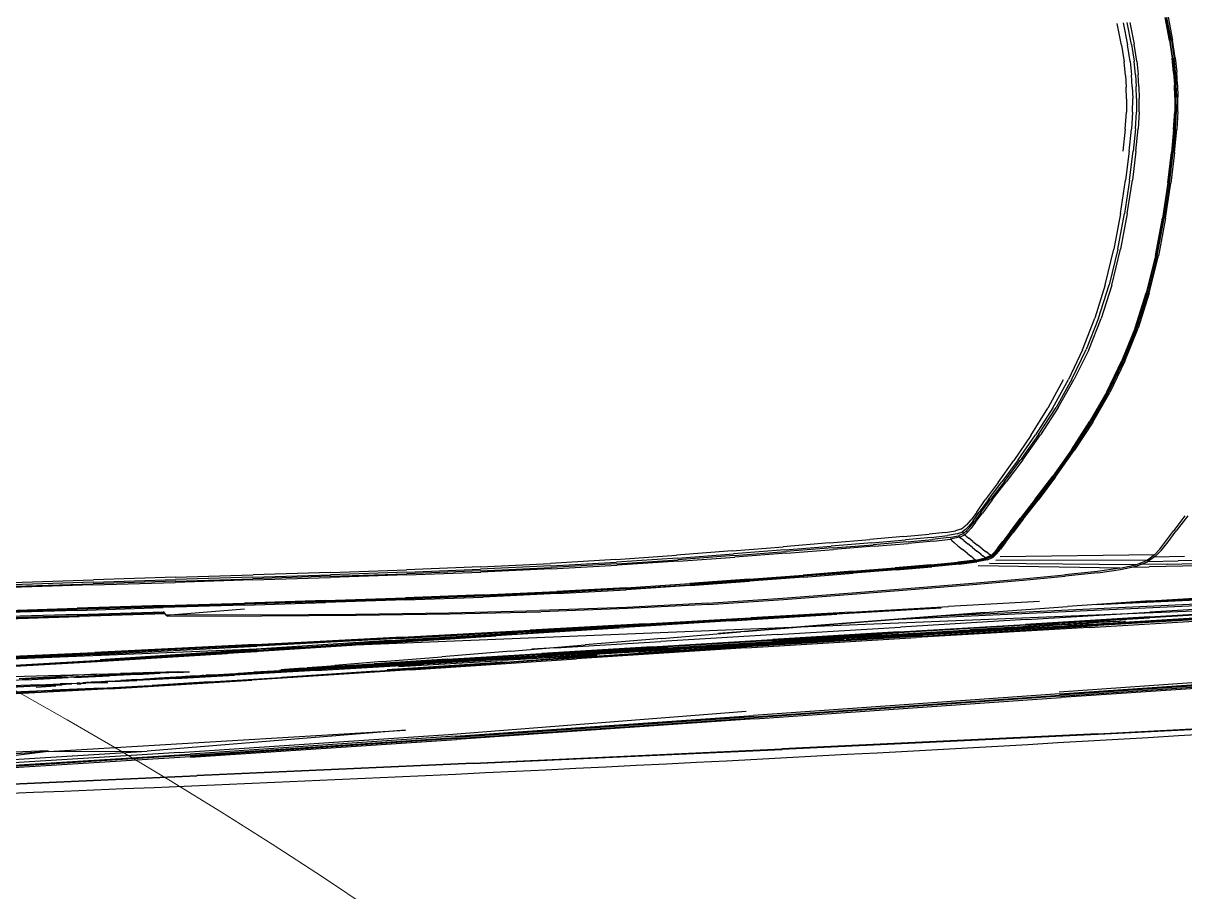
# Model space of a CAD drawing. Extents: x 526875 to 527530, y 3493038 to 3493574.
# Drawn here: x 527126.674 to 527131.111, y 3493321.855 to 3493325.173 of the extents above; entities that cross this region are included whole.
import ezdxf

# ---------------------------------------------------------------- set-up
doc = ezdxf.new("R2010")
doc.units = 0
doc.header["$LTSCALE"] = 2
doc.layers.get('0').update_dxf_attribs({"linetype": 'CONTINUOUS'})
doc.layers.add('L-WATER水景', color=5, linetype='CONTINUOUS')
doc.layers.add('W-_BOLLARD系船栓', color=4, linetype='CONTINUOUS')

# ---------------------------------------------------------------- blocks, each defined once
blk = doc.blocks.new('$matou$00000056')
at = {"color": 0, "linetype": 'Continuous'}
for p, q in [((403.5, 2039, 0), (-226, 2034.5, 0)), ((-225.5, 2034, 0), (404, 2038.6, 0)), ((404.7, 2037.4, 0), (-224.6, 2032.7, 0)), ((403.5, 2039, 0), (1074.4, 2040.2, 0)), ((1074.7, 2039.8, 0), (404, 2038.6, 0)), ((404.7, 2037.4, 0), (1075.2, 2038.8, 0)), ((1730.9, 2039.4, 0), (1074.4, 2040.2, 0)), ((1074.7, 2039.8, 0), (1731, 2039.1, 0)), ((1731.2, 2038.1, 0), (1075.2, 2038.8, 0)), ((1730.9, 2039.4, 0), (2317.7, 2037.8, 0)), ((1731.2, 2038.1, 0), (2317.4, 2036.7, 0)), ((2317.5, 2037.6, 0), (2778.6, 2036.7, 0)), ((2779.1, 2036.9, 0), (2317.7, 2037.8, 0)), ((2329.6, 1977.9, 0), (1764.1, 1960.8, 0)), ((1764.9, 1957.2, 0), (2329.8, 1974.8, 0)), ((2774.1, 1985.3, 0), (2329.8, 1974.8, 0)), ((2329.8, 1971.5, 0), (2773.9, 1982.1, 0)), ((2773.7, 1978, 0), (2329.8, 1967.4, 0)), ((1129.7, 1939.6, 0), (1764.1, 1960.8, 0)), ((1764.9, 1957.2, 0), (1131.2, 1935.6, 0)), ((1131.7, 1932.2, 0), (1765.2, 1953.9, 0)), ((1765.4, 1949.7, 0), (1132, 1927.9, 0)), ((2329.8, 1971.5, 0), (1765.2, 1953.9, 0)), ((1765.4, 1949.7, 0), (2329.8, 1967.4, 0)), ((2352.5, 1961.1, 0), (1780.5, 1943.6, 0)), ((1870.9, 1923.1, 0), (2420.7, 1951.7, 0)), ((2352.5, 1961.1, 0), (2789.3, 1971.6, 0)), ((2836.2, 1961.7, 0), (2420.7, 1951.7, 0)), ((2631, 1937.9, 0), (2420.7, 1951.7, 0)), ((2631, 1937.9, 0), (2836.2, 1961.7, 0)), ((2631, 1937.9, 0), (2884.9, 1948.6, 0)), ((1129.7, 1939.6, 0), (478.2, 1917.2, 0)), ((480.1, 1912.8, 0), (1131.2, 1935.6, 0)), ((1131.7, 1932.2, 0), (480.9, 1909.3, 0)), ((481.3, 1904.9, 0), (1132, 1927.9, 0)), ((1780.5, 1943.6, 0), (1147.3, 1913.7, 0)), ((2631, 1937.9, 0), (1870.9, 1923.1, 0)), ((2631, 1937.9, 0), (2631, 1934.9, 0)), ((2905.9, 1932.7, 0), (2631, 1934.9, 0)), ((-138.9, 1896.5, 0), (478.2, 1917.2, 0)), ((480.1, 1912.8, 0), (-136.6, 1891.7, 0)), ((-135.8, 1888.1, 0), (480.9, 1909.3, 0)), ((481.3, 1904.9, 0), (-135.3, 1883.6, 0)), ((-135, 1878, 0), (481.5, 1899.1, 0)), ((2493.7, 1748.2, 0), (2740.7, 1750.8, 0)), ((1854.5, 1732.5, 0), (1501.5, 1722.3, 0)), ((1652.2, 1721.6, 0), (1903.8, 1728.9, 0)), ((1933.9, 1732.7, 0), (1703.8, 1725.4, 0)), ((1927.6, 1731.5, 0), (1704.3, 1724.8, 0)), ((1903.8, 1728.9, 0), (1704.3, 1724.8, 0)), ((1787.5, 1727.9, 0), (1949.9, 1733.1, 0)), ((1854.5, 1732.5, 0), (2191.8, 1741.6, 0)), ((1927.6, 1731.5, 0), (2128.4, 1737.2, 0)), ((1933.9, 1732.7, 0), (2141.5, 1738.9, 0)), ((2142.7, 1738.7, 0), (1949.9, 1733.1, 0)), ((2282, 1741.1, 0), (2128.4, 1737.2, 0)), ((2295.1, 1743.1, 0), (2141.5, 1738.9, 0)), ((2142.7, 1738.7, 0), (2289.9, 1742.6, 0)), ((2493.7, 1748.2, 0), (2191.8, 1741.6, 0)), ((2282, 1741.1, 0), (2404, 1743.5, 0)), ((2407.8, 1744.8, 0), (2289.9, 1742.6, 0)), ((2295.1, 1743.1, 0), (2414.2, 1745.5, 0)), ((2353.2, 1724.8, 0), (2435.4, 1725.5, 0)), ((2427.2, 1745.8, 0), (2387.3, 1745, 0)), ((2509.8, 1744.4, 0), (2404, 1743.5, 0)), ((2407.8, 1744.8, 0), (2512.6, 1745.7, 0)), ((2427.2, 1745.8, 0), (2450.3, 1746.1, 0)), ((2487.1, 1725.5, 0), (2435.4, 1725.5, 0)), ((2547.2, 1746.9, 0), (2450.3, 1746.1, 0)), ((2487.1, 1725.5, 0), (2520.4, 1725.5, 0)), ((2527.1, 1726.9, 0), (2497.4, 1727.5, 0)), ((2509.8, 1744.4, 0), (2616.5, 1744.1, 0)), ((2620.4, 1745.3, 0), (2512.6, 1745.7, 0)), ((2540, 1725.4, 0), (2520.4, 1725.5, 0)), ((2527.1, 1726.9, 0), (2544.4, 1726.6, 0)), ((2540, 1725.4, 0), (2550.5, 1725.5, 0)), ((2553.9, 1726.6, 0), (2544.4, 1726.6, 0)), ((2547.2, 1746.9, 0), (2647.7, 1746.3, 0)), ((2556.5, 1725.4, 0), (2550.5, 1725.5, 0)), ((2553.9, 1726.6, 0), (2559.1, 1726.7, 0)), ((2561.6, 1728.2, 0), (2554.2, 1728, 0)), ((2556.5, 1725.4, 0), (2562.4, 1725.5, 0)), ((2563.5, 1726.6, 0), (2559.1, 1726.7, 0)), ((2573.7, 1725.4, 0), (2562.4, 1725.5, 0)), ((2563.5, 1726.6, 0), (2574.5, 1726.5, 0)), ((2573.7, 1725.4, 0), (2598.3, 1725.2, 0)), ((2599.4, 1726.6, 0), (2574.5, 1726.5, 0)), ((2578.5, 1727.6, 0), (2594.8, 1728.1, 0)), ((2635.7, 1728.9, 0), (2594.8, 1728.1, 0)), ((2599.4, 1726.6, 0), (2646, 1726.7, 0)), ((2649.7, 1732, 0), (2607.7, 1730.6, 0)), ((2741.5, 1742.6, 0), (2616.5, 1744.1, 0)), ((2620.4, 1745.3, 0), (2747.5, 1743.8, 0)), ((2635.7, 1728.9, 0), (2702.7, 1729.6, 0)), ((2722.2, 1726.5, 0), (2646, 1726.7, 0)), ((2771.6, 1744.7, 0), (2647.7, 1746.3, 0)), ((411.8, 1697.7, 0), (779.7, 1704.7, 0)), ((604.1, 1693.1, 0), (927.8, 1701, 0)), ((1067.1, 1704.9, 0), (765.1, 1698.2, 0)), ((767.1, 1700.5, 0), (1139.7, 1708.8, 0)), ((1140.6, 1712.5, 0), (779.7, 1704.7, 0)), ((1146, 1707.2, 0), (927.8, 1701, 0)), ((932, 1700.4, 0), (1368.7, 1713, 0)), ((932, 1700.4, 0), (1326.7, 1712.9, 0)), ((932, 1700.4, 0), (1280.4, 1706.8, 0)), ((956.4, 1697.8, 0), (1208.7, 1702.4, 0)), ((1209.5, 1701.9, 0), (958, 1697.3, 0)), ((959.3, 1696.5, 0), (1210.2, 1701.1, 0)), ((1473.8, 1717.7, 0), (1139.7, 1708.8, 0)), ((1140.6, 1712.5, 0), (1501.5, 1722.3, 0)), ((1491.2, 1707.3, 0), (1208.7, 1702.4, 0)), ((1209.5, 1701.9, 0), (1491.5, 1706.8, 0)), ((1491.8, 1706, 0), (1210.2, 1701.1, 0)), ((1210.8, 1699.9, 0), (1492.1, 1704.8, 0)), ((1561.2, 1711.5, 0), (1280.4, 1706.8, 0)), ((1308, 1700.1, 0), (1547.6, 1704.7, 0)), ((1483.1, 1718, 0), (1326.7, 1712.9, 0)), ((1576.2, 1701, 0), (1341.1, 1696.1, 0)), ((1342.3, 1696.9, 0), (1578, 1701.9, 0)), ((1580.8, 1702.5, 0), (1344, 1697.5, 0)), ((1652.2, 1721.6, 0), (1368.7, 1713, 0)), ((1483.1, 1718, 0), (1368.7, 1713, 0)), ((1652.2, 1721.6, 0), (1457.6, 1712.9, 0)), ((1457.6, 1712.9, 0), (1658.4, 1715.7, 0)), ((1483.1, 1718, 0), (1703.8, 1725.4, 0)), ((1483.1, 1718, 0), (1704.3, 1724.8, 0)), ((1652.2, 1721.6, 0), (1483.1, 1718, 0)), ((1491.2, 1707.3, 0), (1771.9, 1712, 0)), ((1772, 1711.5, 0), (1491.5, 1706.8, 0)), ((1491.8, 1706, 0), (1772.1, 1710.7, 0)), ((1774.6, 1709.1, 0), (1547.6, 1704.7, 0)), ((1561.2, 1711.5, 0), (1825.7, 1716.1, 0)), ((1775.4, 1704.1, 0), (1574.6, 1699.9, 0)), ((1576.2, 1701, 0), (1777.7, 1705.3, 0)), ((1780.3, 1706.1, 0), (1578, 1701.9, 0)), ((1580.8, 1702.5, 0), (1784.3, 1706.8, 0)), ((1652.2, 1721.6, 0), (1704.3, 1724.8, 0)), ((1880, 1719.7, 0), (1658.4, 1715.7, 0)), ((2018.9, 1715.9, 0), (1771.9, 1712, 0)), ((1772, 1711.5, 0), (2018.8, 1715.5, 0)), ((2018.7, 1714.6, 0), (1772.1, 1710.7, 0)), ((1774.6, 1709.1, 0), (1972.5, 1713, 0)), ((1775.4, 1704.1, 0), (1931.3, 1707.4, 0)), ((1934.4, 1708.6, 0), (1777.7, 1705.3, 0)), ((1780.3, 1706.1, 0), (1937.7, 1709.5, 0)), ((1942.9, 1710.1, 0), (1784.3, 1706.8, 0)), ((1913.8, 1702, 0), (1786.6, 1695.3, 0)), ((1793.2, 1713.9, 0), (2033.6, 1717.9, 0)), ((2054.6, 1720.1, 0), (1825.7, 1716.1, 0)), ((1913.8, 1702, 0), (2014.6, 1707.3, 0)), ((2030.9, 1709.5, 0), (1931.3, 1707.4, 0)), ((1934.4, 1708.6, 0), (2034.7, 1710.7, 0)), ((2038.8, 1711.6, 0), (1937.7, 1709.5, 0)), ((1942.9, 1710.1, 0), (2045, 1712.3, 0)), ((2126.2, 1716.1, 0), (1972.5, 1713, 0)), ((2081.9, 1710.9, 0), (2014.6, 1707.3, 0)), ((2018.7, 1714.6, 0), (2199.4, 1717.5, 0)), ((2199.8, 1718.3, 0), (2018.8, 1715.5, 0)), ((2018.9, 1715.9, 0), (2200.4, 1718.8, 0)), ((2030.9, 1709.5, 0), (2073.6, 1710.4, 0)), ((2212.8, 1720.8, 0), (2033.6, 1717.9, 0)), ((2090.8, 1711.9, 0), (2034.7, 1710.7, 0)), ((2038.8, 1711.6, 0), (2095.6, 1712.8, 0)), ((2102.6, 1713.5, 0), (2045, 1712.3, 0)), ((2054.6, 1720.1, 0), (2228.3, 1723, 0)), ((2081.9, 1710.9, 0), (2121.8, 1713, 0)), ((2090.8, 1711.9, 0), (2106.6, 1712.2, 0)), ((2120.3, 1713.2, 0), (2095.6, 1712.8, 0)), ((2102.6, 1713.5, 0), (2127.8, 1713.9, 0)), ((2120.3, 1713.2, 0), (2117.6, 1712.8, 0)), ((2117.8, 1712.8, 0), (2129.1, 1713.4, 0)), ((2144.7, 1715.2, 0), (2118.9, 1714.9, 0)), ((2120.3, 1713.2, 0), (2127.8, 1713.9, 0)), ((2120.3, 1713.2, 0), (2124, 1713.1, 0)), ((2126.2, 1716.1, 0), (2220.5, 1717.9, 0)), ((2132.6, 1713.8, 0), (2126.8, 1713.3, 0)), ((2186.4, 1715.5, 0), (2144.7, 1715.2, 0)), ((2199.7, 1717.5, 0), (2199.4, 1717.5, 0)), ((2199.8, 1718.3, 0), (2326.8, 1720.3, 0)), ((2327.8, 1720.8, 0), (2200.4, 1718.8, 0)), ((2332.8, 1721.6, 0), (2204.5, 1719.6, 0)), ((2212.8, 1720.8, 0), (2340.2, 1722.7, 0)), ((2269.9, 1718.9, 0), (2220.5, 1717.9, 0)), ((2353.2, 1724.8, 0), (2228.3, 1723, 0)), ((2269.9, 1718.9, 0), (2289.2, 1719.3, 0)), ((2293.2, 1719.4, 0), (2289.2, 1719.3, 0)), ((2293.2, 1719.4, 0), (2296.7, 1719.5, 0)), ((2302.7, 1719.6, 0), (2296.7, 1719.5, 0)), ((2302.7, 1719.6, 0), (2314.6, 1719.8, 0)), ((2313.3, 1719.8, 0), (2332.1, 1720.3, 0)), ((2348.5, 1705.9, 0), (2322.9, 1705.7, 0)), ((2349.6, 1704.2, 0), (2322.9, 1705.7, 0)), ((2341.2, 1720.5, 0), (2326.8, 1720.3, 0)), ((2327.8, 1720.8, 0), (2389, 1721.7, 0)), ((2362.3, 1721.1, 0), (2332.1, 1720.3, 0)), ((2332.8, 1721.6, 0), (2418.8, 1722.8, 0)), ((2425.2, 1723.8, 0), (2340.2, 1722.7, 0)), ((2345.8, 1704.4, 0), (2361.9, 1704.6, 0)), ((2348.5, 1705.9, 0), (2385.4, 1706, 0)), ((2349.6, 1704.2, 0), (2469.7, 1700.6, 0)), ((2397.6, 1704.7, 0), (2361.9, 1704.6, 0)), ((2362.3, 1721.1, 0), (2398.6, 1722, 0)), ((2433.6, 1706.1, 0), (2385.4, 1706, 0)), ((2397.6, 1704.7, 0), (2445.2, 1704.8, 0)), ((2436, 1722.9, 0), (2398.6, 1722, 0)), ((2405.8, 1702.5, 0), (2406.7, 1702.5, 0)), ((2453.9, 1702.7, 0), (2406.7, 1702.5, 0)), ((2460.3, 1723.4, 0), (2418.8, 1722.8, 0)), ((2425.2, 1723.8, 0), (2479.5, 1724.3, 0)), ((2433.6, 1706.1, 0), (2493.4, 1706.3, 0)), ((2436, 1722.9, 0), (2469.5, 1723.6, 0)), ((2505.8, 1705.1, 0), (2445.2, 1704.8, 0)), ((2453.9, 1702.7, 0), (2514.2, 1703.1, 0)), ((2494.2, 1724, 0), (2469.5, 1723.6, 0)), ((2514.7, 1724.6, 0), (2479.5, 1724.3, 0)), ((2567.3, 1706.8, 0), (2493.4, 1706.3, 0)), ((2494.2, 1724, 0), (2511.8, 1724.3, 0)), ((2505.8, 1705.1, 0), (2580.7, 1705.6, 0)), ((2523.6, 1724.3, 0), (2511.8, 1724.3, 0)), ((2588.7, 1703.8, 0), (2514.2, 1703.1, 0)), ((2514.7, 1724.6, 0), (2535.3, 1724.7, 0)), ((2520.7, 1700, 0), (2595.1, 1700.8, 0)), ((2521.4, 1724.3, 0), (2531.8, 1724.4, 0)), ((2538, 1724.5, 0), (2531.8, 1724.4, 0)), ((2538, 1724.5, 0), (2542.4, 1724.5, 0)), ((2545.1, 1724.5, 0), (2542.4, 1724.5, 0)), ((2545.1, 1724.5, 0), (2550.5, 1724.6, 0)), ((2671.2, 1706.6, 0), (2580.7, 1705.6, 0)), ((2588.7, 1703.8, 0), (2678.7, 1704.8, 0)), ((2684.9, 1701.9, 0), (2595.1, 1700.8, 0)), ((2644, 1724.7, 0), (2598.3, 1725.2, 0)), ((2644, 1724.7, 0), (2718.6, 1723.8, 0)), ((2671.2, 1706.6, 0), (2768.6, 1707.7, 0)), ((-36.6, 1679.9, 0), (292, 1686.4, 0)), ((378.7, 1688.4, 0), (1.3, 1681.1, 0)), ((8.9, 1682, 0), (387, 1689.3, 0)), ((390.5, 1690.7, 0), (12.4, 1683.5, 0)), ((14.5, 1685.8, 0), (392.6, 1693.1, 0)), ((411.8, 1697.7, 0), (30.1, 1690.6, 0)), ((34.4, 1671.2, 0), (283.1, 1676.1, 0)), ((546.4, 1680, 0), (282.8, 1674.7, 0)), ((282.8, 1673.6, 0), (546.3, 1678.8, 0)), ((283, 1675.5, 0), (546.6, 1680.8, 0)), ((546.8, 1681.4, 0), (283.1, 1676.1, 0)), ((292, 1686.4, 0), (604.1, 1693.1, 0)), ((360.2, 1682.3, 0), (333.8, 1681.9, 0)), ((346.1, 1682.1, 0), (344.7, 1682.1, 0)), ((360.2, 1682.3, 0), (417.3, 1683.3, 0)), ((380.7, 1682.9, 0), (366.4, 1682.4, 0)), ((378.7, 1688.4, 0), (457.5, 1690, 0)), ((380.7, 1682.9, 0), (412.4, 1683.9, 0)), ((715.4, 1695.8, 0), (387, 1689.3, 0)), ((390.5, 1690.7, 0), (765.1, 1698.2, 0)), ((767.1, 1700.5, 0), (392.6, 1693.1, 0)), ((421.2, 1683.6, 0), (407.6, 1683.2, 0)), ((461.1, 1685.5, 0), (412.4, 1683.9, 0)), ((515.1, 1685.2, 0), (417.3, 1683.3, 0)), ((421.2, 1683.6, 0), (468.8, 1685.1, 0)), ((461.1, 1685.5, 0), (529.2, 1687.6, 0)), ((535.4, 1687.2, 0), (468.8, 1685.1, 0)), ((474.8, 1684.4, 0), (474, 1684.4, 0)), ((474.8, 1684.4, 0), (540.3, 1686.5, 0)), ((515.1, 1685.2, 0), (664, 1687.9, 0)), ((627.3, 1690.4, 0), (529.2, 1687.6, 0)), ((535.4, 1687.2, 0), (631.9, 1689.9, 0)), ((635.4, 1689.2, 0), (540.3, 1686.5, 0)), ((816, 1684.2, 0), (546.3, 1678.8, 0)), ((546.4, 1680, 0), (816.3, 1685.4, 0)), ((816.6, 1686.2, 0), (546.6, 1680.8, 0)), ((546.8, 1681.4, 0), (817.1, 1686.8, 0)), ((581, 1686.4, 0), (638.8, 1688, 0)), ((627.3, 1690.4, 0), (766.1, 1693.7, 0)), ((769.1, 1693.3, 0), (631.9, 1689.9, 0)), ((635.4, 1689.2, 0), (771.4, 1692.5, 0)), ((773.6, 1691.3, 0), (638.8, 1688, 0)), ((853.2, 1691.4, 0), (664, 1687.9, 0)), ((956.4, 1697.8, 0), (766.1, 1693.7, 0)), ((769.1, 1693.3, 0), (958, 1697.3, 0)), ((959.3, 1696.5, 0), (771.4, 1692.5, 0)), ((773.6, 1691.3, 0), (960.5, 1695.3, 0)), ((816, 1684.2, 0), (1083.5, 1689.7, 0)), ((1084, 1690.8, 0), (816.3, 1685.4, 0)), ((816.6, 1686.2, 0), (1084.6, 1691.6, 0)), ((1085.6, 1692.2, 0), (817.1, 1686.8, 0)), ((853.2, 1691.4, 0), (1072.2, 1695.6, 0)), ((1210.8, 1699.9, 0), (960.5, 1695.3, 0)), ((1308, 1700.1, 0), (1072.2, 1695.6, 0)), ((1073.8, 1674, 0), (1321.3, 1679.2, 0)), ((1340.1, 1695, 0), (1083.5, 1689.7, 0)), ((1084, 1690.8, 0), (1341.1, 1696.1, 0)), ((1342.3, 1696.9, 0), (1084.6, 1691.6, 0)), ((1085.6, 1692.2, 0), (1344, 1697.5, 0)), ((1318.7, 1669.5, 0), (1481.9, 1678.7, 0)), ((1544.7, 1683.9, 0), (1321.3, 1679.2, 0)), ((1340.1, 1695, 0), (1574.6, 1699.9, 0)), ((1640.3, 1687.4, 0), (1481.9, 1678.7, 0)), ((1544.7, 1683.9, 0), (1595, 1684.9, 0)), ((1640.3, 1687.4, 0), (1786.6, 1695.3, 0)), ((2724.6, 1693.6, 0), (2469.7, 1700.6, 0)), ((2520.7, 1700, 0), (2497.4, 1699.8, 0)), ((33.1, 1653.1, 0), (281.9, 1658, 0)), ((282.8, 1673.6, 0), (34, 1668.7, 0)), ((34.1, 1669.8, 0), (282.8, 1674.7, 0)), ((283, 1675.5, 0), (34.2, 1670.7, 0)), ((544.6, 1663.3, 0), (281.9, 1658, 0)), ((544.6, 1663.3, 0), (811.7, 1668.7, 0)), ((1073.8, 1674, 0), (811.7, 1668.7, 0)), ((1142.9, 1659.8, 0), (980.1, 1651.1, 0)), ((980.5, 1651.1, 0), (1151.3, 1660.2, 0)), ((1150.7, 1660.2, 0), (1198.1, 1662.8, 0)), ((1318.7, 1669.5, 0), (1151.3, 1660.2, 0)), ((2219.1, 1651.7, 0), (1976.4, 1644.9, 0)), ((2172.4, 1648.7, 0), (2509.8, 1656, 0)), ((2174.1, 1646.9, 0), (2509.8, 1656, 0)), ((2217.1, 1652.1, 0), (2178.8, 1651.4, 0)), ((2511.3, 1653.6, 0), (2179.5, 1644.1, 0)), ((2511.8, 1657.5, 0), (2184.2, 1650.1, 0)), ((2219.1, 1651.7, 0), (2184.2, 1650.1, 0)), ((2506.8, 1659.2, 0), (2217.1, 1652.1, 0)), ((2217.1, 1652.1, 0), (2241.9, 1652.6, 0)), ((2219.1, 1651.7, 0), (2519.7, 1658.5, 0)), ((2219.1, 1651.7, 0), (2241.9, 1652.6, 0)), ((2517.8, 1659.1, 0), (2241.9, 1652.6, 0)), ((2882.4, 1661.1, 0), (2509.8, 1656, 0)), ((2511.8, 1657.5, 0), (2881.4, 1662.8, 0)), ((2877.3, 1665, 0), (2517.8, 1659.1, 0)), ((2880.5, 1663.7, 0), (2519.7, 1658.5, 0)), ((2524.7, 1659, 0), (2878.9, 1664.5, 0)), ((831, 1643.7, 0), (-441.8, 1643.7, 0)), ((-341.3, 1639.7, 0), (740.7, 1639.7, 0)), ((279.2, 1623, 0), (455.3, 1628.4, 0)), ((631.6, 1635, 0), (455.3, 1628.4, 0)), ((806.7, 1642.5, 0), (631.5, 1635, 0)), ((631.6, 1635, 0), (807, 1642.6, 0)), ((806.7, 1642.5, 0), (980.1, 1651.1, 0)), ((980.5, 1651.1, 0), (807, 1642.6, 0)), ((1170.2, 1623.4, 0), (1397.5, 1628.9, 0)), ((1297.8, 1624, 0), (1451.1, 1628, 0)), ((1391.2, 1623.7, 0), (1616.3, 1627, 0)), ((1625, 1634.5, 0), (1397.5, 1628.9, 0)), ((1407.4, 1628.2, 0), (1625, 1634.5, 0)), ((1435.6, 1630.6, 0), (1669.6, 1636.3, 0)), ((1515.8, 1628.3, 0), (1446.1, 1626, 0)), ((1616.3, 1627, 0), (1446.1, 1626, 0)), ((1626.9, 1633.5, 0), (1451.1, 1628, 0)), ((1515.8, 1628.3, 0), (1660.2, 1631.1, 0)), ((1869.2, 1627.5, 0), (1597.3, 1624.2, 0)), ((1601.3, 1625.4, 0), (1869.8, 1628.8, 0)), ((1876.2, 1630.5, 0), (1616.3, 1627, 0)), ((1643, 1629, 0), (1616.3, 1627, 0)), ((1625, 1634.5, 0), (1669.6, 1636.3, 0)), ((1626.9, 1633.5, 0), (1875.6, 1640.9, 0)), ((1877.4, 1639.6, 0), (1646.7, 1632.5, 0)), ((1888.3, 1637.8, 0), (1660.2, 1631.1, 0)), ((1896, 1635.5, 0), (1660.2, 1631.1, 0)), ((1902.2, 1642.5, 0), (1669.6, 1636.3, 0)), ((1789.3, 1639.9, 0), (1669.6, 1636.3, 0)), ((1789.3, 1639.9, 0), (1976.4, 1644.9, 0)), ((1869.2, 1627.5, 0), (2178.2, 1630.4, 0)), ((2177.1, 1632, 0), (1869.8, 1628.8, 0)), ((2181.6, 1629, 0), (1874.4, 1626.3, 0)), ((1876.2, 1630.5, 0), (2178.3, 1634.3, 0)), ((1877.4, 1639.6, 0), (2172.4, 1648.7, 0)), ((2174.1, 1646.9, 0), (1888.3, 1637.8, 0)), ((1896, 1635.5, 0), (2179.5, 1644.1, 0)), ((1902.2, 1642.5, 0), (2184.2, 1650.1, 0)), ((1902.2, 1642.5, 0), (1976.4, 1644.9, 0)), ((2177.1, 1632, 0), (2518.5, 1634, 0)), ((2518.5, 1634, 0), (2178.2, 1630.4, 0)), ((2520, 1631.9, 0), (2178.2, 1630.4, 0)), ((2517.4, 1636.8, 0), (2178.3, 1634.3, 0)), ((2181.6, 1629, 0), (2521.7, 1630.2, 0)), ((2517.4, 1636.8, 0), (2888.1, 1636.9, 0)), ((2889.5, 1633.3, 0), (2518.5, 1634, 0)), ((2520, 1631.9, 0), (2890.6, 1630.9, 0)), ((2890.8, 1629.1, 0), (2521.7, 1630.2, 0)), ((239.2, 1622.1, 0), (-1306.8, 1622.1, 0)), ((322.2, 1624.4, 0), (-1232.4, 1624.4, 0)), ((366.5, 1625.7, 0), (-1187.9, 1625.7, 0)), ((393.4, 1626.5, 0), (-1146.2, 1626.5, 0)), ((279.2, 1623, 0), (104.2, 1618.9, 0)), ((514.2, 1608.1, 0), (708.1, 1610.7, 0)), ((915.4, 1613.7, 0), (708.1, 1610.7, 0)), ((723.6, 1614.3, 0), (945, 1618.5, 0)), ((983.5, 1617.9, 0), (728.2, 1613.5, 0)), ((915.4, 1613.7, 0), (1128.3, 1617.1, 0)), ((1144, 1618.8, 0), (934.2, 1615.5, 0)), ((983.5, 1617.9, 0), (934.2, 1615.5, 0)), ((1170.2, 1623.4, 0), (945, 1618.5, 0)), ((983.5, 1617.9, 0), (1203.9, 1623.2, 0)), ((1353.4, 1620.7, 0), (1128.3, 1617.1, 0)), ((1144, 1618.8, 0), (1362.4, 1622, 0)), ((1144, 1618.8, 0), (1193.2, 1620.9, 0)), ((1297.8, 1624, 0), (1193.2, 1620.9, 0)), ((1391.2, 1623.7, 0), (1193.2, 1620.9, 0)), ((1297.8, 1624, 0), (1203.9, 1623.2, 0)), ((1353.4, 1620.7, 0), (1597.3, 1624.2, 0)), ((1601.3, 1625.4, 0), (1362.4, 1622, 0)), ((1391.2, 1623.7, 0), (1362.4, 1622, 0)), ((1391.2, 1623.7, 0), (1446.1, 1626, 0)), ((910, 1557.5, 0), (775.8, 1550.6, 0)), ((911, 1553.2, 0), (776.5, 1546.2, 0)), ((1056.8, 1563.7, 0), (910, 1557.5, 0)), ((1058.1, 1559.5, 0), (911, 1553.2, 0)), ((1216.3, 1568.2, 0), (1056.8, 1563.7, 0)), ((1218, 1564.1, 0), (1058.1, 1559.5, 0)), ((1216.3, 1568.2, 0), (1388.5, 1569.7, 0)), ((1218, 1564.1, 0), (1390.5, 1565.8, 0)), ((1388.5, 1569.7, 0), (1572.6, 1566.9, 0)), ((1390.5, 1565.8, 0), (1574.8, 1563.1, 0)), ((1765.3, 1560.3, 0), (1572.6, 1566.9, 0)), ((1767.5, 1556.4, 0), (1574.8, 1563.1, 0)), ((1963.5, 1550.6, 0), (1765.3, 1560.3, 0)), ((1965.7, 1546.7, 0), (1767.5, 1556.4, 0)), ((387.7, 1525.4, 0), (457.5, 1531.7, 0)), ((547.1, 1537.8, 0), (457.5, 1531.7, 0)), ((547.5, 1533.4, 0), (457.9, 1527.2, 0)), ((654.1, 1544.1, 0), (547.1, 1537.8, 0)), ((654.6, 1539.7, 0), (547.5, 1533.4, 0)), ((775.8, 1550.6, 0), (654.1, 1544.1, 0)), ((776.5, 1546.2, 0), (654.6, 1539.7, 0)), ((2164.3, 1538.8, 0), (1963.5, 1550.6, 0)), ((2166.4, 1534.9, 0), (1965.7, 1546.7, 0)), ((2364.8, 1525.9, 0), (2164.3, 1538.8, 0)), ((2166.4, 1534.9, 0), (2367, 1522, 0)), ((239.3, 1508.1, 0), (129.9, 1512.2, 0)), ((172.4, 1518.9, 0), (278.5, 1514.5, 0)), ((239.3, 1508.1, 0), (297.7, 1505.7, 0)), ((317.4, 1512.9, 0), (278.5, 1514.5, 0)), ((305.9, 1509.9, 0), (281.3, 1497.5, 0)), ((306.8, 1505.3, 0), (281.3, 1492.5, 0)), ((339.6, 1518.6, 0), (305.9, 1509.9, 0)), ((340.6, 1514.1, 0), (306.8, 1505.3, 0)), ((306.8, 1505.3, 0), (616.9, 1479.8, 0)), ((387.7, 1525.4, 0), (339.6, 1518.6, 0)), ((340.6, 1514.1, 0), (388.3, 1520.9, 0)), ((340.6, 1514.1, 0), (640.8, 1485.7, 0)), ((388.3, 1520.9, 0), (457.9, 1527.2, 0)), ((1253.3, 1505.6, 0), (1127.3, 1500.6, 0)), ((1253.3, 1505.6, 0), (1389.7, 1509.5, 0)), ((1389.8, 1506.8, 0), (1253.4, 1502.9, 0)), ((1253.6, 1500.6, 0), (1389.9, 1504.6, 0)), ((1536.4, 1511.6, 0), (1389.7, 1509.5, 0)), ((1389.8, 1506.8, 0), (1536.5, 1509, 0)), ((1536.5, 1506.7, 0), (1389.9, 1504.6, 0)), ((1390, 1502.9, 0), (1536.6, 1505.1, 0)), ((1536.4, 1511.6, 0), (1693.4, 1511.4, 0)), ((1693.4, 1508.7, 0), (1536.5, 1509, 0)), ((1536.5, 1506.7, 0), (1693.4, 1506.5, 0)), ((1693.4, 1504.8, 0), (1536.6, 1505.1, 0)), ((1858, 1509.2, 0), (1693.4, 1511.4, 0)), ((1693.4, 1508.7, 0), (1858, 1506.5, 0)), ((1858, 1504.3, 0), (1693.4, 1506.5, 0)), ((1693.4, 1504.8, 0), (1857.9, 1502.6, 0)), ((1858, 1509.2, 0), (2027.8, 1505.8, 0)), ((2027.8, 1503.2, 0), (1858, 1506.5, 0)), ((1858, 1504.3, 0), (2027.7, 1500.9, 0)), ((2200.2, 1501.8, 0), (2027.8, 1505.8, 0)), ((2367, 1522, 0), (2200.1, 1514.1, 0)), ((2367, 1522, 0), (2364.8, 1525.9, 0)), ((2367, 1522, 0), (2372.2, 1510.1, 0)), ((2368.6, 1518.2, 0), (2551.5, 1514, 0)), ((2553.9, 1512.2, 0), (2369.4, 1516.5, 0)), ((2371.5, 1513.9, 0), (2370.5, 1514, 0)), ((2371.5, 1513.9, 0), (2555.2, 1509.7, 0)), ((2371.8, 1510.9, 0), (2372.5, 1510.9, 0)), ((2555.9, 1506.6, 0), (2372.5, 1510.9, 0)), ((2758.1, 1509.3, 0), (2551.5, 1514, 0)), ((2553.9, 1512.2, 0), (2759.6, 1507.5, 0)), ((2760.4, 1504.9, 0), (2555.2, 1509.7, 0)), ((2555.9, 1506.6, 0), (2760.7, 1501.9, 0)), ((106.4, 1503.4, 0), (216.6, 1499.4, 0)), ((202.6, 1487, 0), (267.4, 1484.5, 0)), ((280.7, 1496.9, 0), (216.6, 1499.4, 0)), ((250.5, 1462.7, 0), (264.2, 1481.6, 0)), ((264.2, 1481.6, 0), (281.3, 1497.5, 0)), ((266.3, 1477.2, 0), (281.3, 1492.5, 0)), ((281.3, 1492.5, 0), (602.8, 1471.7, 0)), ((680.8, 1477.7, 0), (739, 1482, 0)), ((739.7, 1479.4, 0), (681.8, 1475.1, 0)), ((815.2, 1486.3, 0), (739, 1482, 0)), ((739.7, 1479.4, 0), (815.7, 1483.7, 0)), ((816.3, 1481.5, 0), (740.4, 1477.3, 0)), ((741.1, 1475.6, 0), (816.8, 1479.8, 0)), ((815.2, 1486.3, 0), (907, 1490.8, 0)), ((907.4, 1488.1, 0), (815.7, 1483.7, 0)), ((816.3, 1481.5, 0), (907.8, 1485.9, 0)), ((908.2, 1484.2, 0), (816.8, 1479.8, 0)), ((1011.9, 1495.5, 0), (907, 1490.8, 0)), ((907.4, 1488.1, 0), (1012.1, 1492.8, 0)), ((1012.4, 1490.6, 0), (907.8, 1485.9, 0)), ((908.2, 1484.2, 0), (1012.8, 1488.9, 0)), ((1011.9, 1495.5, 0), (1127.3, 1500.6, 0)), ((1127.5, 1498, 0), (1012.1, 1492.8, 0)), ((1012.4, 1490.6, 0), (1127.7, 1495.7, 0)), ((1128, 1494.1, 0), (1012.8, 1488.9, 0)), ((1127.5, 1498, 0), (1253.4, 1502.9, 0)), ((1253.6, 1500.6, 0), (1127.7, 1495.7, 0)), ((1128, 1494.1, 0), (1253.8, 1499, 0)), ((1390, 1502.9, 0), (1253.8, 1499, 0)), ((2027.6, 1499.3, 0), (1857.9, 1502.6, 0)), ((2027.6, 1499.3, 0), (2199.8, 1495.3, 0)), ((2200, 1496.9, 0), (2027.7, 1500.9, 0)), ((2027.8, 1503.2, 0), (2200.1, 1499.2, 0)), ((2372, 1491.3, 0), (2199.8, 1495.3, 0)), ((2200, 1496.9, 0), (2372.3, 1492.9, 0)), ((2372.4, 1495.2, 0), (2200.1, 1499.2, 0)), ((2200.2, 1501.8, 0), (2372.6, 1497.8, 0)), ((2372, 1491.3, 0), (2554.9, 1487, 0)), ((2555.2, 1488.7, 0), (2372.3, 1492.9, 0)), ((2372.4, 1495.2, 0), (2555.4, 1490.9, 0)), ((2555.6, 1493.6, 0), (2372.6, 1497.8, 0)), ((2758.9, 1482.3, 0), (2554.9, 1487, 0)), ((2555.2, 1488.7, 0), (2759.3, 1484, 0)), ((2759.7, 1486.2, 0), (2555.4, 1490.9, 0)), ((2555.6, 1493.6, 0), (2760, 1488.8, 0)), ((250.5, 1462.7, 0), (236.2, 1437.6, 0)), ((254.2, 1459.3, 0), (240.7, 1435.4, 0)), ((254.2, 1459.3, 0), (266.3, 1477.2, 0)), ((266.3, 1477.2, 0), (593.2, 1460.6, 0)), ((600.6, 1449.7, 0), (608.4, 1459.9, 0)), ((610.1, 1457.7, 0), (602.5, 1447.7, 0)), ((604.1, 1446.1, 0), (611.6, 1456, 0)), ((612.7, 1454.6, 0), (605.3, 1444.9, 0)), ((620.8, 1467.4, 0), (608.4, 1459.9, 0)), ((610.1, 1457.7, 0), (608.4, 1459.9, 0)), ((610.1, 1457.7, 0), (622.3, 1465.1, 0)), ((610.1, 1457.7, 0), (611.6, 1456, 0)), ((623.6, 1463.2, 0), (611.6, 1456, 0)), ((612.7, 1454.6, 0), (611.6, 1456, 0)), ((612.7, 1454.6, 0), (624.6, 1461.7, 0)), ((612.7, 1454.6, 0), (614.3, 1452.6, 0)), ((620.8, 1467.4, 0), (643.2, 1473, 0)), ((644.4, 1470.6, 0), (622.3, 1465.1, 0)), ((623.6, 1463.2, 0), (622.3, 1465.1, 0)), ((623.6, 1463.2, 0), (645.5, 1468.6, 0)), ((623.6, 1463.2, 0), (624.6, 1461.7, 0)), ((646.4, 1467.1, 0), (624.6, 1461.7, 0)), ((626.2, 1459.6, 0), (624.6, 1461.7, 0)), ((626.2, 1459.6, 0), (629.1, 1455.8, 0)), ((634.1, 1449.2, 0), (629.1, 1455.8, 0)), ((680.8, 1477.7, 0), (643.2, 1473, 0)), ((644.4, 1470.6, 0), (681.8, 1475.1, 0)), ((682.7, 1473, 0), (645.5, 1468.6, 0)), ((646.4, 1467.1, 0), (645.5, 1468.6, 0)), ((646.4, 1467.1, 0), (683.5, 1471.4, 0)), ((646.4, 1467.1, 0), (647.9, 1464.9, 0)), ((650.7, 1461, 0), (647.9, 1464.9, 0)), ((650.7, 1461, 0), (655.6, 1454.3, 0)), ((663.3, 1443.7, 0), (655.6, 1454.3, 0)), ((682.7, 1473, 0), (740.4, 1477.3, 0)), ((741.1, 1475.6, 0), (683.5, 1471.4, 0)), ((236.2, 1437.6, 0), (217.8, 1403.4, 0)), ((240.7, 1435.4, 0), (223, 1402.1, 0)), ((580.7, 1416, 0), (592.1, 1436.1, 0)), ((594.2, 1434.3, 0), (582.9, 1414.4, 0)), ((584.8, 1413, 0), (595.9, 1432.8, 0)), ((597.2, 1431.6, 0), (586.1, 1411.9, 0)), ((600.6, 1449.7, 0), (592.1, 1436.1, 0)), ((594.2, 1434.3, 0), (602.5, 1447.7, 0)), ((604.1, 1446.1, 0), (595.9, 1432.8, 0)), ((597.2, 1431.6, 0), (605.3, 1444.9, 0)), ((617.3, 1448.8, 0), (614.3, 1452.6, 0)), ((617.3, 1448.8, 0), (622.4, 1442.2, 0)), ((630.6, 1431.8, 0), (622.4, 1442.2, 0)), ((630.6, 1431.8, 0), (640.2, 1419.4, 0)), ((634.1, 1449.2, 0), (642.1, 1438.6, 0)), ((651.5, 1426.1, 0), (642.1, 1438.6, 0)), ((663.3, 1443.7, 0), (672.5, 1431.1, 0)), ((681.8, 1418.5, 0), (672.5, 1431.1, 0)), ((1275.8, 1426.3, 0), (1406, 1430.1, 0)), ((1546.1, 1432.2, 0), (1406, 1430.1, 0)), ((1546.1, 1432.2, 0), (1696, 1431.9, 0)), ((1853.2, 1429.9, 0), (1696, 1431.9, 0)), ((1853.2, 1429.9, 0), (2015.4, 1426.7, 0)), ((580.7, 1416, 0), (564.3, 1386.2, 0)), ((566.6, 1384.8, 0), (582.9, 1414.4, 0)), ((584.8, 1413, 0), (568.5, 1383.5, 0)), ((569.9, 1382.4, 0), (586.1, 1411.9, 0)), ((649.9, 1407, 0), (640.2, 1419.4, 0)), ((649.9, 1407, 0), (658, 1396.5, 0)), ((651.5, 1426.1, 0), (661, 1413.6, 0)), ((669.1, 1403.1, 0), (661, 1413.6, 0)), ((681.8, 1418.5, 0), (689.6, 1407.9, 0)), ((694.5, 1401.1, 0), (689.6, 1407.9, 0)), ((859.2, 1407.9, 0), (787.2, 1403.9, 0)), ((859.2, 1407.9, 0), (946.1, 1412.1, 0)), ((948.1, 1407.3, 0), (861.3, 1403.1, 0)), ((948.1, 1407.3, 0), (861.3, 1403.1, 0)), ((1045.8, 1416.6, 0), (946.1, 1412.1, 0)), ((948.1, 1407.3, 0), (1047.4, 1412, 0)), ((948.1, 1407.3, 0), (1047.4, 1412, 0)), ((1049.4, 1405.8, 0), (950.4, 1400.9, 0)), ((1045.8, 1416.6, 0), (1155.7, 1421.5, 0)), ((1157.1, 1417.1, 0), (1047.4, 1412, 0)), ((1157.1, 1417.1, 0), (1047.4, 1412, 0)), ((1049.4, 1405.8, 0), (1158.6, 1411.1, 0)), ((1275.8, 1426.3, 0), (1155.7, 1421.5, 0)), ((1157.1, 1417.1, 0), (1276.8, 1421.9, 0)), ((1157.1, 1417.1, 0), (1276.8, 1421.9, 0)), ((1277.9, 1416.3, 0), (1158.6, 1411.1, 0)), ((1161, 1401.9, 0), (1279.6, 1407.4, 0)), ((1406.6, 1425.8, 0), (1276.8, 1421.9, 0)), ((1406.6, 1425.8, 0), (1276.8, 1421.9, 0)), ((1277.9, 1416.3, 0), (1407.4, 1420.4, 0)), ((1408.4, 1412, 0), (1279.6, 1407.4, 0)), ((1406.6, 1425.8, 0), (1546.4, 1428.1, 0)), ((1406.6, 1425.8, 0), (1546.4, 1428.1, 0)), ((1546.8, 1422.8, 0), (1407.4, 1420.4, 0)), ((1408.4, 1412, 0), (1547.3, 1414.8, 0)), ((1696.1, 1427.9, 0), (1546.4, 1428.1, 0)), ((1696.1, 1427.9, 0), (1546.4, 1428.1, 0)), ((1546.8, 1422.8, 0), (1696.2, 1422.8, 0)), ((1696.3, 1415, 0), (1547.3, 1414.8, 0)), ((1696.1, 1427.9, 0), (1853.1, 1425.9, 0)), ((1696.1, 1427.9, 0), (1853.1, 1425.9, 0)), ((1853, 1421, 0), (1696.2, 1422.8, 0)), ((1696.3, 1415, 0), (1853, 1413.3, 0)), ((1845.7, 1426, 0), (1845.7, 1426, 0)), ((1853, 1421, 0), (2014.9, 1417.9, 0)), ((2014.7, 1410.4, 0), (1853, 1413.3, 0)), ((2015.1, 1422.8, 0), (1853.1, 1425.9, 0)), ((2015.1, 1422.8, 0), (1853.1, 1425.9, 0)), ((2014.7, 1410.4, 0), (2179, 1406.8, 0)), ((2179.3, 1414.2, 0), (2014.9, 1417.9, 0)), ((2015.1, 1422.8, 0), (2179.5, 1419, 0)), ((2015.1, 1422.8, 0), (2179.5, 1419, 0)), ((2180.1, 1422.9, 0), (2015.4, 1426.7, 0)), ((2043.4, 1422.1, 0), (2043.4, 1422.1, 0)), ((2055.2, 1421.8, 0), (2055.2, 1421.8, 0)), ((2055.3, 1421.8, 0), (2055.3, 1421.8, 0)), ((2055.4, 1421.8, 0), (2055.4, 1421.8, 0)), ((2055.5, 1421.8, 0), (2055.5, 1421.8, 0)), ((2056, 1421.8, 0), (2056, 1421.8, 0)), ((2058, 1421.8, 0), (2058, 1421.8, 0)), ((2343.4, 1403.2, 0), (2179, 1406.8, 0)), ((2179.3, 1414.2, 0), (2343.7, 1410.4, 0)), ((2344, 1415.2, 0), (2179.5, 1419, 0)), ((2344, 1415.2, 0), (2179.5, 1419, 0)), ((2180.1, 1422.9, 0), (2344.8, 1419.1, 0)), ((2518.1, 1406.5, 0), (2343.7, 1410.4, 0)), ((2344, 1415.2, 0), (2518.6, 1411.2, 0)), ((2344, 1415.2, 0), (2518.6, 1411.2, 0)), ((2519.5, 1415, 0), (2344.8, 1419.1, 0)), ((2518.1, 1406.5, 0), (2712.6, 1402, 0)), ((2708.5, 1406.8, 0), (2518.6, 1411.2, 0)), ((2709.7, 1406.8, 0), (2518.6, 1411.2, 0)), ((2519.5, 1415, 0), (2714.3, 1410.5, 0)), ((191.7, 1357.2, 0), (217.8, 1403.4, 0)), ((197.6, 1356.8, 0), (223, 1402.1, 0)), ((540.7, 1343.8, 0), (564.3, 1386.2, 0)), ((566.6, 1384.8, 0), (543, 1342.5, 0)), ((544.9, 1341.2, 0), (568.5, 1383.5, 0)), ((569.9, 1382.4, 0), (546.4, 1340.2, 0)), ((663.2, 1389.9, 0), (658, 1396.5, 0)), ((659.9, 1376.5, 0), (666.5, 1385.3, 0)), ((668.7, 1381, 0), (662.1, 1372.6, 0)), ((668.7, 1381, 0), (662.1, 1372.6, 0)), ((663.2, 1389.9, 0), (666.5, 1385.3, 0)), ((677.4, 1391.6, 0), (666.5, 1385.3, 0)), ((668.7, 1381, 0), (666.5, 1385.3, 0)), ((668.7, 1381, 0), (679.7, 1387, 0)), ((668.7, 1381, 0), (679.7, 1387, 0)), ((671, 1375.2, 0), (668.7, 1381, 0)), ((669.1, 1403.1, 0), (674.2, 1396.3, 0)), ((682.1, 1380.6, 0), (671, 1375.2, 0)), ((677.4, 1391.6, 0), (674.2, 1396.3, 0)), ((677.4, 1391.6, 0), (697.7, 1396.3, 0)), ((677.4, 1391.6, 0), (679.7, 1387, 0)), ((700.1, 1391.5, 0), (679.7, 1387, 0)), ((700.1, 1391.5, 0), (679.7, 1387, 0)), ((682.1, 1380.6, 0), (702.7, 1384.8, 0)), ((694.5, 1401.1, 0), (697.7, 1396.3, 0)), ((732.6, 1400.1, 0), (697.7, 1396.3, 0)), ((700.1, 1391.5, 0), (735, 1395.3, 0)), ((700.1, 1391.5, 0), (735, 1395.3, 0)), ((737.7, 1388.5, 0), (702.7, 1384.8, 0)), ((732.6, 1400.1, 0), (787.2, 1403.9, 0)), ((789.5, 1399.1, 0), (735, 1395.3, 0)), ((789.5, 1399.1, 0), (735, 1395.3, 0)), ((737.7, 1388.5, 0), (792.2, 1392.3, 0)), ((796.4, 1381.7, 0), (741.9, 1377.8, 0)), ((781.7, 1398.5, 0), (781.7, 1398.5, 0)), ((789.5, 1399.1, 0), (861.3, 1403.1, 0)), ((789.5, 1399.1, 0), (861.3, 1403.1, 0)), ((863.9, 1396.4, 0), (792.2, 1392.3, 0)), ((796.4, 1381.7, 0), (867.8, 1386, 0)), ((863.9, 1396.4, 0), (950.4, 1400.9, 0)), ((953.9, 1390.8, 0), (867.8, 1386, 0)), ((953.9, 1390.8, 0), (1052.4, 1396.1, 0)), ((1161, 1401.9, 0), (1052.4, 1396.1, 0)), ((2343.4, 1403.2, 0), (2517.7, 1399.3, 0)), ((2712, 1394.9, 0), (2517.7, 1399.3, 0)), ((642.1, 1346, 0), (652.4, 1364.4, 0)), ((654.7, 1361.3, 0), (644.6, 1343.6, 0)), ((654.7, 1361.3, 0), (644.6, 1343.6, 0)), ((647.2, 1341.5, 0), (656.9, 1357.8, 0)), ((659.9, 1376.5, 0), (652.4, 1364.4, 0)), ((654.7, 1361.3, 0), (662.1, 1372.6, 0)), ((654.7, 1361.3, 0), (662.1, 1372.6, 0)), ((664.3, 1367.8, 0), (656.9, 1357.8, 0)), ((658.1, 1366.6, 0), (658.1, 1366.6, 0)), ((659.9, 1376.5, 0), (662.1, 1372.6, 0)), ((660.2, 1352.6, 0), (667.4, 1360.4, 0)), ((664.3, 1367.8, 0), (671, 1375.2, 0)), ((674.3, 1366.2, 0), (667.4, 1360.4, 0)), ((674.3, 1366.2, 0), (685.7, 1370.7, 0)), ((706.6, 1374.4, 0), (685.7, 1370.7, 0)), ((706.6, 1374.4, 0), (741.9, 1377.8, 0)), ((540.7, 1343.8, 0), (507.6, 1285.4, 0)), ((510, 1284.2, 0), (543, 1342.5, 0)), ((544.9, 1341.2, 0), (511.9, 1283.1, 0)), ((513.4, 1282.1, 0), (546.4, 1340.2, 0)), ((642.1, 1346, 0), (626.8, 1318.3, 0)), ((629.8, 1316.5, 0), (644.6, 1343.6, 0)), ((629.8, 1316.5, 0), (644.6, 1343.6, 0)), ((647.2, 1341.5, 0), (633.3, 1315.5, 0)), ((638.6, 1314.5, 0), (651.2, 1338.7, 0)), ((660.2, 1352.6, 0), (651.2, 1338.7, 0)), ((604.6, 1278.2, 0), (626.8, 1318.3, 0)), ((629.8, 1316.5, 0), (608, 1276.9, 0)), ((629.8, 1316.5, 0), (608, 1276.9, 0)), ((612.5, 1276.7, 0), (633.3, 1315.5, 0)), ((638.6, 1314.5, 0), (619.5, 1276.9, 0)), ((468.2, 1214.3, 0), (507.6, 1285.4, 0)), ((510, 1284.2, 0), (470.7, 1213.1, 0)), ((472.6, 1212, 0), (511.9, 1283.1, 0)), ((513.4, 1282.1, 0), (474.1, 1211.1, 0)), ((604.6, 1278.2, 0), (573.3, 1222.9, 0)), ((577.1, 1221.8, 0), (608, 1276.9, 0)), ((577.1, 1221.8, 0), (608, 1276.9, 0)), ((612.5, 1276.7, 0), (582.3, 1222.1, 0)), ((590.5, 1223.1, 0), (619.5, 1276.9, 0)), ((600.8, 1264.1, 0), (600.8, 1264.1, 0)), ((588.7, 1242.4, 0), (588.7, 1242.4, 0)), ((468.2, 1214.3, 0), (425.9, 1133.2, 0)), ((428.3, 1132.2, 0), (470.7, 1213.1, 0)), ((472.6, 1212, 0), (430.3, 1131.1, 0)), ((431.8, 1130.2, 0), (474.1, 1211.1, 0)), ((535.9, 1155.2, 0), (573.3, 1222.9, 0)), ((577.1, 1221.8, 0), (540, 1154.2, 0)), ((577.1, 1221.8, 0), (540, 1154.2, 0)), ((545.8, 1154.7, 0), (582.3, 1222.1, 0)), ((590.5, 1223.1, 0), (554.9, 1156, 0)), ((573.2, 1214.7, 0), (573.2, 1214.7, 0)), ((573.2, 1214.7, 0), (573.2, 1214.7, 0)), ((576.5, 1220.7, 0), (576.5, 1220.7, 0)), ((580.6, 1228, 0), (580.6, 1228, 0)), ((582.9, 1232.1, 0), (582.9, 1232.1, 0)), ((535.9, 1155.2, 0), (495.6, 1078, 0)), ((500, 1077.1, 0), (540, 1154.2, 0)), ((500, 1077.1, 0), (540, 1154.2, 0)), ((545.8, 1154.7, 0), (506.3, 1077.6, 0)), ((516.2, 1078.8, 0), (554.9, 1156, 0)), ((383.7, 1045.3, 0), (425.9, 1133.2, 0)), ((428.3, 1132.2, 0), (386.2, 1044.3, 0)), ((388.2, 1043.3, 0), (430.3, 1131.1, 0)), ((431.8, 1130.2, 0), (389.8, 1042.5, 0)), ((455.5, 994.2, 0), (495.6, 1078, 0)), ((500, 1077.1, 0), (460.2, 993.3, 0)), ((500, 1077.1, 0), (460.2, 993.3, 0)), ((466.9, 993.7, 0), (506.3, 1077.6, 0)), ((516.2, 1078.8, 0), (477.6, 994.7, 0)), ((383.7, 1045.3, 0), (344.9, 953.5, 0)), ((347.5, 952.5, 0), (386.2, 1044.3, 0)), ((388.2, 1043.3, 0), (349.5, 951.6, 0)), ((351.1, 950.9, 0), (389.8, 1042.5, 0)), ((455.5, 994.2, 0), (418.7, 906.7, 0)), ((423.7, 905.9, 0), (460.2, 993.3, 0)), ((423.7, 905.9, 0), (460.2, 993.3, 0)), ((466.9, 993.7, 0), (431, 906, 0)), ((442.5, 906.7, 0), (477.6, 994.7, 0)), ((309.8, 856.6, 0), (344.9, 953.5, 0)), ((347.5, 952.5, 0), (312.4, 855.8, 0)), ((314.5, 855, 0), (349.5, 951.6, 0)), ((351.1, 950.9, 0), (316, 854.4, 0)), ((385.3, 814.6, 0), (418.7, 906.7, 0)), ((423.7, 905.9, 0), (390.6, 813.7, 0)), ((423.7, 905.9, 0), (390.6, 813.7, 0)), ((398.4, 813.7, 0), (431, 906, 0)), ((309.8, 856.6, 0), (278.5, 753.8, 0)), ((281.1, 753.1, 0), (312.4, 855.8, 0)), ((314.5, 855, 0), (283.2, 752.4, 0)), ((284.8, 751.8, 0), (316, 854.4, 0)), ((400.2, 840.5, 0), (400.2, 840.5, 0)), ((385.3, 814.6, 0), (355.6, 716.8, 0)), ((361.2, 715.9, 0), (390.6, 813.7, 0)), ((361.2, 715.9, 0), (390.6, 813.7, 0)), ((398.4, 813.7, 0), (369.4, 715.7, 0)), ((251.2, 644, 0), (278.5, 753.8, 0)), ((281.1, 753.1, 0), (253.9, 643.4, 0)), ((256, 642.8, 0), (283.2, 752.4, 0)), ((284.8, 751.8, 0), (257.7, 642.3, 0)), ((329.8, 612.3, 0), (355.6, 716.8, 0)), ((361.2, 715.9, 0), (335.5, 611.4, 0)), ((361.2, 715.9, 0), (335.5, 611.4, 0)), ((344.1, 611, 0), (369.4, 715.7, 0)), ((363.1, 722.3, 0), (363.1, 722.3, 0)), ((251.2, 644, 0), (228.3, 526.1, 0)), ((230.9, 525.6, 0), (253.9, 643.4, 0)), ((256, 642.8, 0), (233.1, 525.1, 0)), ((234.7, 524.7, 0), (257.7, 642.3, 0)), ((329.8, 612.3, 0), (307.9, 500, 0)), ((313.7, 499.3, 0), (335.5, 611.4, 0)), ((313.7, 499.3, 0), (335.5, 611.4, 0)), ((344.1, 611, 0), (322.4, 498.8, 0)), ((209.4, 407.8, 0), (228.3, 526.1, 0)), ((230.9, 525.6, 0), (212.1, 407.4, 0)), ((214.3, 407, 0), (233.1, 525.1, 0)), ((234.7, 524.7, 0), (216, 406.7, 0)), ((290, 387.4, 0), (307.9, 500, 0)), ((313.7, 499.3, 0), (295.8, 386.7, 0)), ((313.7, 499.3, 0), (295.8, 386.7, 0)), ((304.5, 386.2, 0), (322.4, 498.8, 0)), ((209.4, 407.8, 0), (194.7, 296.8, 0)), ((197.3, 296.5, 0), (212.1, 407.4, 0)), ((214.3, 407, 0), (199.6, 296.2, 0)), ((201.2, 295.9, 0), (216, 406.7, 0)), ((290, 387.4, 0), (275.9, 281.6, 0)), ((281.7, 281.1, 0), (295.8, 386.7, 0)), ((281.7, 281.1, 0), (295.8, 386.7, 0)), ((304.5, 386.2, 0), (290.2, 280.6, 0)), ((183.8, 200.6, 0), (194.7, 296.8, 0)), ((197.3, 296.5, 0), (186.5, 200.4, 0)), ((188.7, 200.2, 0), (199.6, 296.2, 0)), ((201.2, 295.9, 0), (190.4, 200, 0)), ((265.6, 190, 0), (275.9, 281.6, 0)), ((281.7, 281.1, 0), (271.3, 189.6, 0)), ((281.7, 281.1, 0), (271.3, 189.6, 0)), ((279.7, 189.2, 0), (290.2, 280.6, 0)), ((183.8, 200.6, 0), (176.9, 127, 0)), ((179.5, 126.8, 0), (186.5, 200.4, 0)), ((188.7, 200.2, 0), (181.8, 126.7, 0)), ((183.5, 126.5, 0), (190.4, 200, 0)), ((265.6, 190, 0), (258.9, 119.9, 0)), ((264.6, 119.6, 0), (271.3, 189.6, 0)), ((264.6, 119.6, 0), (271.3, 189.6, 0)), ((279.7, 189.2, 0), (272.8, 119.3, 0)), ((285.9, 118.8, 0), (293, 188.5, 0)), ((172.9, 70.2, 0), (176.9, 127, 0)), ((179.5, 126.8, 0), (175.6, 70.1, 0)), ((177.8, 70, 0), (181.8, 126.7, 0)), ((183.5, 126.5, 0), (179.5, 70, 0)), ((255.1, 66, 0), (258.9, 119.9, 0)), ((264.6, 119.6, 0), (260.7, 65.8, 0)), ((264.6, 119.6, 0), (260.7, 65.8, 0)), ((268.9, 65.5, 0), (272.8, 119.3, 0)), ((285.9, 118.8, 0), (281.9, 65.2, 0)), ((172.9, 70.2, 0), (171.2, 24.8, 0)), ((173.8, 24.7, 0), (175.6, 70.1, 0)), ((177.8, 70, 0), (176.1, 24.7, 0)), ((177.8, 24.6, 0), (179.5, 70, 0)), ((255.1, 66, 0), (253.4, 22.8, 0)), ((259.1, 22.7, 0), (260.7, 65.8, 0)), ((259.1, 22.7, 0), (260.7, 65.8, 0)), ((268.9, 65.5, 0), (267.2, 22.5, 0)), ((280.1, 22.3, 0), (281.9, 65.2, 0)), ((170.8, -15.1, 0), (171.2, 24.8, 0)), ((173.8, 24.7, 0), (173.5, -15.1, 0)), ((175.8, -15.1, 0), (176.1, 24.7, 0)), ((177.8, 24.6, 0), (177.5, -15.1, 0)), ((253.1, -15.1, 0), (253.4, 22.8, 0)), ((259.1, 22.7, 0), (258.8, -15.1, 0)), ((259.1, 22.7, 0), (258.8, -15.1, 0)), ((266.9, -15.1, 0), (267.2, 22.5, 0)), ((280.1, 22.3, 0), (279.7, -15.1, 0)), ((170.8, -15.1, 0), (171.2, -54.9, 0)), ((173.8, -54.9, 0), (173.5, -15.1, 0)), ((175.8, -15.1, 0), (176.1, -54.8, 0)), ((177.8, -54.8, 0), (177.5, -15.1, 0)), ((253.1, -15.1, 0), (253.4, -52.9, 0)), ((259.1, -52.8, 0), (258.8, -15.1, 0)), ((259.1, -52.8, 0), (258.8, -15.1, 0)), ((266.9, -15.1, 0), (267.2, -52.7, 0)), ((280.1, -52.5, 0), (279.7, -15.1, 0)), ((172.9, -100.4, 0), (171.2, -54.9, 0)), ((173.8, -54.9, 0), (175.6, -100.3, 0)), ((177.8, -100.2, 0), (176.1, -54.8, 0)), ((177.8, -54.8, 0), (179.5, -100.1, 0)), ((255.1, -96.1, 0), (253.4, -52.9, 0)), ((259.1, -52.8, 0), (260.7, -95.9, 0)), ((259.1, -52.8, 0), (260.7, -95.9, 0)), ((268.9, -95.7, 0), (267.2, -52.7, 0)), ((280.1, -52.5, 0), (281.9, -95.3, 0)), ((255.1, -96.1, 0), (258.9, -150.1, 0)), ((264.6, -149.8, 0), (260.7, -95.9, 0)), ((264.6, -149.8, 0), (260.7, -95.9, 0)), ((268.9, -95.7, 0), (272.8, -149.5, 0)), ((285.9, -148.9, 0), (281.9, -95.3, 0)), ((172.9, -100.4, 0), (176.9, -157.1, 0)), ((179.5, -157, 0), (175.6, -100.3, 0)), ((177.8, -100.2, 0), (181.8, -156.8, 0)), ((183.5, -156.7, 0), (179.5, -100.1, 0)), ((183.8, -230.8, 0), (176.9, -157.1, 0)), ((179.5, -157, 0), (186.5, -230.5, 0)), ((188.7, -230.3, 0), (181.8, -156.8, 0)), ((183.5, -156.7, 0), (190.4, -230.2, 0)), ((265.6, -220.2, 0), (258.9, -150.1, 0)), ((264.6, -149.8, 0), (271.3, -219.8, 0)), ((264.6, -149.8, 0), (271.3, -219.8, 0)), ((279.7, -219.3, 0), (272.8, -149.5, 0)), ((285.9, -148.9, 0), (293, -218.7, 0))]:
    blk.add_line(p, q, dxfattribs=at)
at = {"layer": 'W-_BOLLARD系船栓', "elevation": 0}
blk.add_lwpolyline([(-6727, -15.1, 0.047361), (-6712.2, -120.4, 0.071059), (-6549.7, -364.2, 0.106743), (-4524.6, -1531, 0.083644), (-2645.5, -1972.5, -0.010282), (5565.9, -2012.7, -0.041262), (6105.1, -1863.2, 0.304271), (6623.1, -1179.8, 0.082265), (6714.7, -654.3), (6727, 59.7), (6714.7, 773.7, 0.082265), (6623.1, 1299.2, 0.256696), (6105.1, 1839.6, 0.028009), (5545.4, 1985.1, 0.02503), (-2645.5, 1949, 0.085737), (-4525.7, 1505.9, 0.098082), (-6474.2, 408.5, 0.055987), (-6646.5, 216.4, 0.167612), (-6727, -15.1)], format="xyb", dxfattribs=at)
at = {"layer": 'W-_BOLLARD系船栓'}
blk.add_polyline3d([(-2711.7, 1595.4, 0), (-581, 1668.7, 0), (5128.7, 1617.2, 0), (5128.7, 1466.4, 0), (5395.9, 1370.6, 0), (5631.8, 1265.5, 0), (6052.3, 1134.8, 0), (6009.5, 1015.1, 0), (6009.5, -1053.2, 0), (6055.8, -1174.9, 0), (5587.5, -1300.5, 0), (5130.6, -1486.9, 0), (5088.8, -1650.5, 0), (-2711.5, -1650.5, 0)], dxfattribs=at)

msp = doc.modelspace()

# ---------------------------------------------------------------- linework, layer by layer
at = {"layer": 'L-WATER水景', "lineweight": 5}
msp.add_circle((527117.3841, 3493306.0291), 19, dxfattribs=at)

# ---------------------------------------------------------------- block references
at = {"layer": 'L-WATER水景', "color": 8, "lineweight": 0, "xscale": 0.0018, "yscale": 0.0012, "zscale": 0.001291236534000011, "rotation": 182.6690366972091}
msp.add_blockref('$matou$00000056', (527131.3911, 3493324.9344), dxfattribs=at)

doc.saveas('drawing.dxf')
